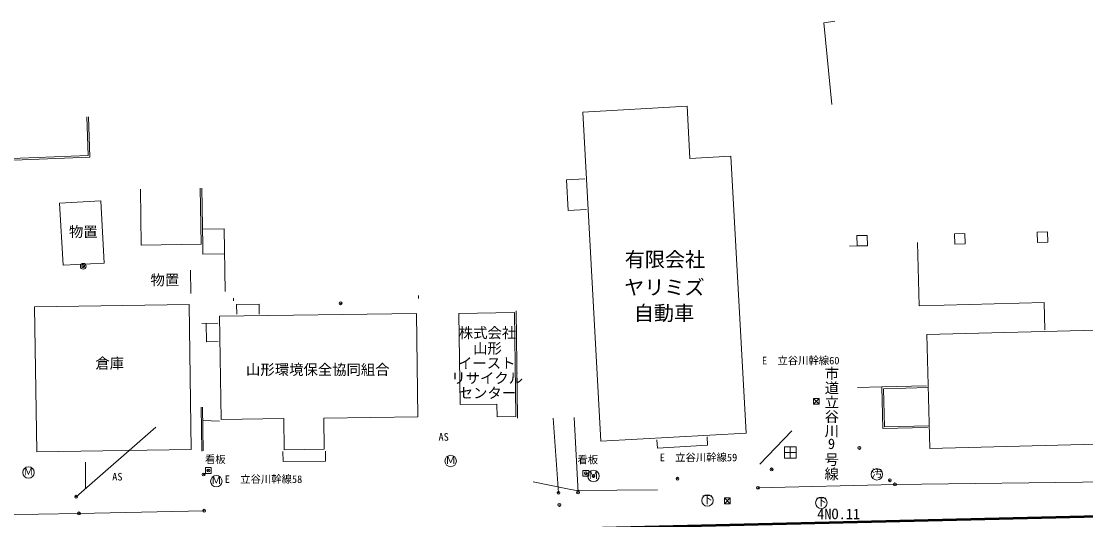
# Model space of a CAD drawing. Units: millimetres on the paper. Extents: x -41381735 to 995, y -187209857 to 638.
# Drawn here: x 327.9 to 513.2, y 543.1 to 629.9 of the extents above; entities that cross this region are included whole.
import ezdxf
from ezdxf.enums import TextEntityAlignment as Align

# ---------------------------------------------------------------- set-up
doc = ezdxf.new("R2010")
doc.units = ezdxf.units.MM
doc.header["$PDMODE"] = 32
doc.header["$PDSIZE"] = 0.5
for name, color, linetype, lineweight in [('_1-b_', 5, 'Continuous', 50), ('S-BGD', 7, 'Continuous', 13), ('S-STR-STR1', 7, 'Continuous', 13)]:
    doc.layers.add(name, color=color, linetype=linetype, lineweight=lineweight)
doc.styles.add('@ＭＳ ゴシック', font='')
doc.styles.add('ＭＳ ゴシック', font='')
doc.styles.get('@ＭＳ ゴシック').set_extended_font_data('@MS Gothic')
doc.styles.get('ＭＳ ゴシック').set_extended_font_data('MS Gothic')

msp = doc.modelspace()

# ---------------------------------------------------------------- linework, layer by layer
at = {"layer": '_1-b_'}
msp.add_line((642.64, 546.571), (421.623, 541.461), dxfattribs=at)
msp.add_line((642.64, 546.571), (421.623, 541.461), dxfattribs=at)
at = {"layer": 'S-BGD', "lineweight": 18}
for p, q in [((467.612, 629.65), (469.52, 629.924)), ((467.612, 629.65), (469.01, 615.401)), ((443.779, 615.114), (425.638, 614.113)), ((425.638, 614.113), (428.803, 556.785)), ((444.282, 606.004), (443.779, 615.114)), ((339.541, 606.555), (339.279, 613.286)), ((339.853, 606.267), (339.579, 613.297)), ((324.752, 605.978), (339.541, 606.555)), ((325.064, 605.69), (339.853, 606.267)), ((451.434, 606.399), (444.282, 606.004)), ((454.096, 558.181), (451.434, 606.399)), ((422.8, 602.299), (425.981, 602.474)), ((422.8, 602.299), (423.094, 596.968)), ((348.784, 590.918), (348.623, 600.651)), ((359.195, 591.089), (359.034, 600.823)), ((359.5, 590.794), (359.334, 600.828)), ((334.572, 598.244), (341.711, 598.631)), ((342.298, 587.808), (341.711, 598.631)), ((334.572, 598.244), (335.159, 587.421)), ((423.094, 596.968), (426.275, 597.143)), ((363.232, 593.771), (359.452, 593.708)), ((363.412, 582.866), (363.232, 593.771)), ((504.705, 593.162), (506.519, 593.247)), ((504.705, 593.162), (504.79, 591.364)), ((506.604, 591.449), (506.519, 593.247)), ((359.195, 591.089), (348.784, 590.918)), ((475.142, 592.609), (473.343, 592.575)), ((473.343, 592.575), (473.376, 590.775)), ((475.142, 592.609), (475.176, 590.809)), ((483.893, 591.352), (484.193, 580.353)), ((492.165, 592.927), (490.365, 592.894)), ((490.365, 592.894), (490.399, 591.094)), ((492.199, 591.128), (490.399, 591.094)), ((492.165, 592.927), (492.199, 591.128)), ((504.79, 591.364), (506.604, 591.449)), ((359.5, 590.794), (359.505, 589.331)), ((363.304, 589.393), (359.505, 589.331)), ((473.376, 590.775), (472.046, 590.751)), ((475.176, 590.809), (473.376, 590.775)), ((335.159, 587.421), (342.298, 587.808)), ((357.369, 586.534), (357.416, 582.485)), ((397.02, 582.149), (397.027, 581.63)), ((330.211, 580.168), (357.113, 580.565)), ((330.583, 554.937), (330.211, 580.168)), ((357.113, 580.565), (357.485, 555.333)), ((364.807, 581.708), (364.811, 581.189)), ((365.376, 580.567), (369.292, 580.623)), ((365.4, 578.865), (365.376, 580.567)), ((369.316, 578.921), (369.292, 580.623)), ((484.193, 580.353), (505.954, 580.903)), ((505.954, 580.903), (506.073, 576.154)), ((396.684, 579.01), (362.416, 578.522)), ((362.416, 578.522), (362.672, 560.538)), ((396.94, 561.011), (396.684, 579.01)), ((404.087, 579.034), (413.742, 579.156)), ((404.289, 563.141), (404.087, 579.034)), ((413.742, 579.156), (413.972, 561.07)), ((414.038, 579.46), (414.275, 560.774)), ((362.133, 577.329), (359.302, 577.288)), ((360.078, 577.299), (360.124, 574.077)), ((485.549, 575.335), (545.486, 576.849)), ((486.05, 555.512), (485.549, 575.335)), ((362.178, 574.106), (360.128, 574.077)), ((477.677, 566.205), (473.47, 566.099)), ((485.475, 566.402), (477.677, 566.205)), ((477.86, 558.962), (477.677, 566.205)), ((485.782, 566.11), (477.985, 565.913)), ((478.152, 559.27), (477.985, 565.913)), ((466.808, 564.202), (465.808, 564.202)), ((465.808, 564.202), (465.808, 563.202)), ((466.808, 564.202), (465.808, 563.202)), ((466.808, 563.202), (465.808, 564.202)), ((466.808, 563.202), (466.808, 564.202)), ((359.2, 562.697), (359.313, 555.051)), ((359.44, 562.701), (359.553, 555.055)), ((410.675, 563.222), (404.289, 563.141)), ((410.703, 561.029), (410.675, 563.222)), ((465.808, 563.202), (466.808, 563.202)), ((359.474, 560.374), (362.376, 560.233)), ((362.672, 560.538), (373.574, 560.693)), ((373.574, 560.693), (373.652, 555.25)), ((380.566, 560.777), (396.94, 561.011)), ((380.643, 555.349), (380.566, 560.777)), ((413.972, 561.07), (410.703, 561.029)), ((428.803, 556.785), (454.096, 558.181)), ((456.458, 552.755), (462.045, 558.555)), ((485.658, 559.159), (477.86, 558.962)), ((485.95, 559.467), (478.152, 559.27)), ((438.623, 555.574), (438.543, 557.022)), ((438.623, 555.574), (447.347, 556.055)), ((447.347, 556.055), (447.267, 557.503)), ((545.986, 557.026), (486.05, 555.512)), ((357.485, 555.333), (330.583, 554.937)), ((373.446, 554.947), (373.471, 553.2)), ((373.652, 555.25), (380.643, 555.349)), ((380.843, 555.052), (380.868, 553.305)), ((339.056, 548.471), (339.084, 553.086)), ((373.471, 553.2), (380.868, 553.305)), ((360.959, 552.161), (359.959, 552.161)), ((359.959, 552.161), (359.959, 551.161)), ((359.959, 551.161), (360.959, 551.161)), ((360.959, 551.161), (360.959, 552.161)), ((426.67, 551.666), (425.67, 551.666)), ((425.67, 551.666), (425.67, 550.666)), ((425.67, 550.666), (426.67, 550.666)), ((426.67, 550.666), (426.67, 551.666)), ((479.984, 549.229), (713.318, 552.111)), ((422.979, 548.438), (416.973, 549.681)), ((424.502, 548.168), (422.979, 548.438)), ((438.652, 548.305), (424.502, 548.168)), ((451.288, 546.871), (450.288, 546.871)), ((450.288, 546.871), (450.288, 545.871)), ((451.288, 546.871), (450.288, 545.871)), ((451.288, 545.871), (450.288, 546.871)), ((451.288, 545.871), (451.288, 546.871)), ((450.288, 545.871), (451.288, 545.871))]:
    msp.add_line(p, q, dxfattribs=at)
for centre, radius in [((338.677, 587.232), 0.5), ((402.635, 553.305), 1), ((329.146, 551.302), 1), ((361.84, 549.783), 1), ((427.491, 550.695), 1), ((476.837, 550.988), 1), ((447.332, 546.44), 1), ((467.168, 546.032), 1)]:
    msp.add_circle(centre, radius, dxfattribs=at)
at = {"layer": 'S-BGD'}
for p in [(338.677, 587.232), (383.475, 580.797), (360.459, 551.661), (426.17, 551.166), (427.491, 550.695), (442.115, 550.229), (458.504, 551.848), (479.079, 549.958)]:
    msp.add_point(p, dxfattribs=at)
at = {"layer": 'S-STR-STR1', "lineweight": 18}
for p, q in [((421.401, 547.769), (420.452, 560.796)), ((424.132, 560.877), (424.818, 547.851)), ((351.332, 559.223), (337.439, 547.08)), ((462.76, 555.783), (460.76, 555.783)), ((460.76, 555.783), (460.76, 553.783)), ((462.76, 554.783), (460.76, 554.783)), ((461.76, 553.783), (461.76, 555.783)), ((462.76, 553.783), (462.76, 555.783)), ((460.76, 553.783), (462.76, 553.783)), ((456.127, 548.633), (479.984, 549.229)), ((306.217, 543.668), (337.929, 544.188)), ((359.725, 544.646), (337.929, 544.188))]:
    msp.add_line(p, q, dxfattribs=at)
at = {"layer": 'S-STR-STR1'}
for p in [(473.778, 555.586), (359.637, 550.966), (456.127, 548.633), (479.984, 549.229), (337.439, 547.08), (421.401, 547.769), (424.818, 547.851), (359.725, 544.646), (421.554, 545.66), (337.929, 544.188)]:
    msp.add_point(p, dxfattribs=at)

# ---------------------------------------------------------------- texts
at = {"layer": 'S-BGD', "style": 'ＭＳ ゴシック'}
for s, height, p in [('物置', 1.833, (336.191, 591.792)), ('有限会社', 2.566, (432.939, 586.374)), ('物置', 1.833, (350.389, 583.376)), ('ヤリミズ', 2.566, (432.846, 581.514)), ('自動車', 2.566, (434.528, 577.028)), ('株式会社', 1.833, (404.052, 574.179)), ('山形', 1.833, (406.532, 571.473)), ('倉庫', 1.833, (340.794, 568.867)), ('イースト', 1.833, (403.906, 568.896)), ('E\u3000立谷川幹線60', 1.32, (456.824, 569.76)), ('山形環境保全協同組合', 1.833, (367.008, 567.774)), ('リサイクル', 1.833, (402.736, 566.291)), ('センター', 1.833, (404.037, 563.695)), ('AS', 1.32, (400.52, 556.445)), ('看板', 1.32, (359.866, 552.547)), ('Ｍ', 1.32, (401.735, 552.405)), ('看板', 1.32, (424.706, 552.467)), ('E\u3000立谷川幹線59', 1.32, (439.025, 552.875)), ('Ｍ', 1.32, (328.246, 550.402)), ('AS', 1.32, (343.715, 549.52)), ('Ｍ', 1.32, (360.94, 548.883)), ('E\u3000立谷川幹線58', 1.32, (363.304, 549.092)), ('Ｍ', 1.32, (426.591, 549.795)), ('汚', 1.32, (475.937, 550.088)), ('下', 1.32, (446.432, 545.54)), ('下', 1.32, (466.268, 545.132)), ('4NO.11', 1.833, (466.436, 542.623))]:
    msp.add_text(s, height=height, dxfattribs=at).set_placement(p, align=Align.BOTTOM_LEFT)
at = {"layer": 'S-STR-STR1'}
for s, rotation, style, p in [('市道立谷川\u3000号線', 269.88, '@ＭＳ ゴシック', (467.507, 569.827)), ('9', 359.88, 'ＭＳ ゴシック', (468.305, 554.843))]:
    msp.add_text(s, height=1.833, rotation=rotation, dxfattribs=dict(at, style=style)).set_placement(p, align=Align.BOTTOM_LEFT)

doc.saveas('drawing.dxf')
